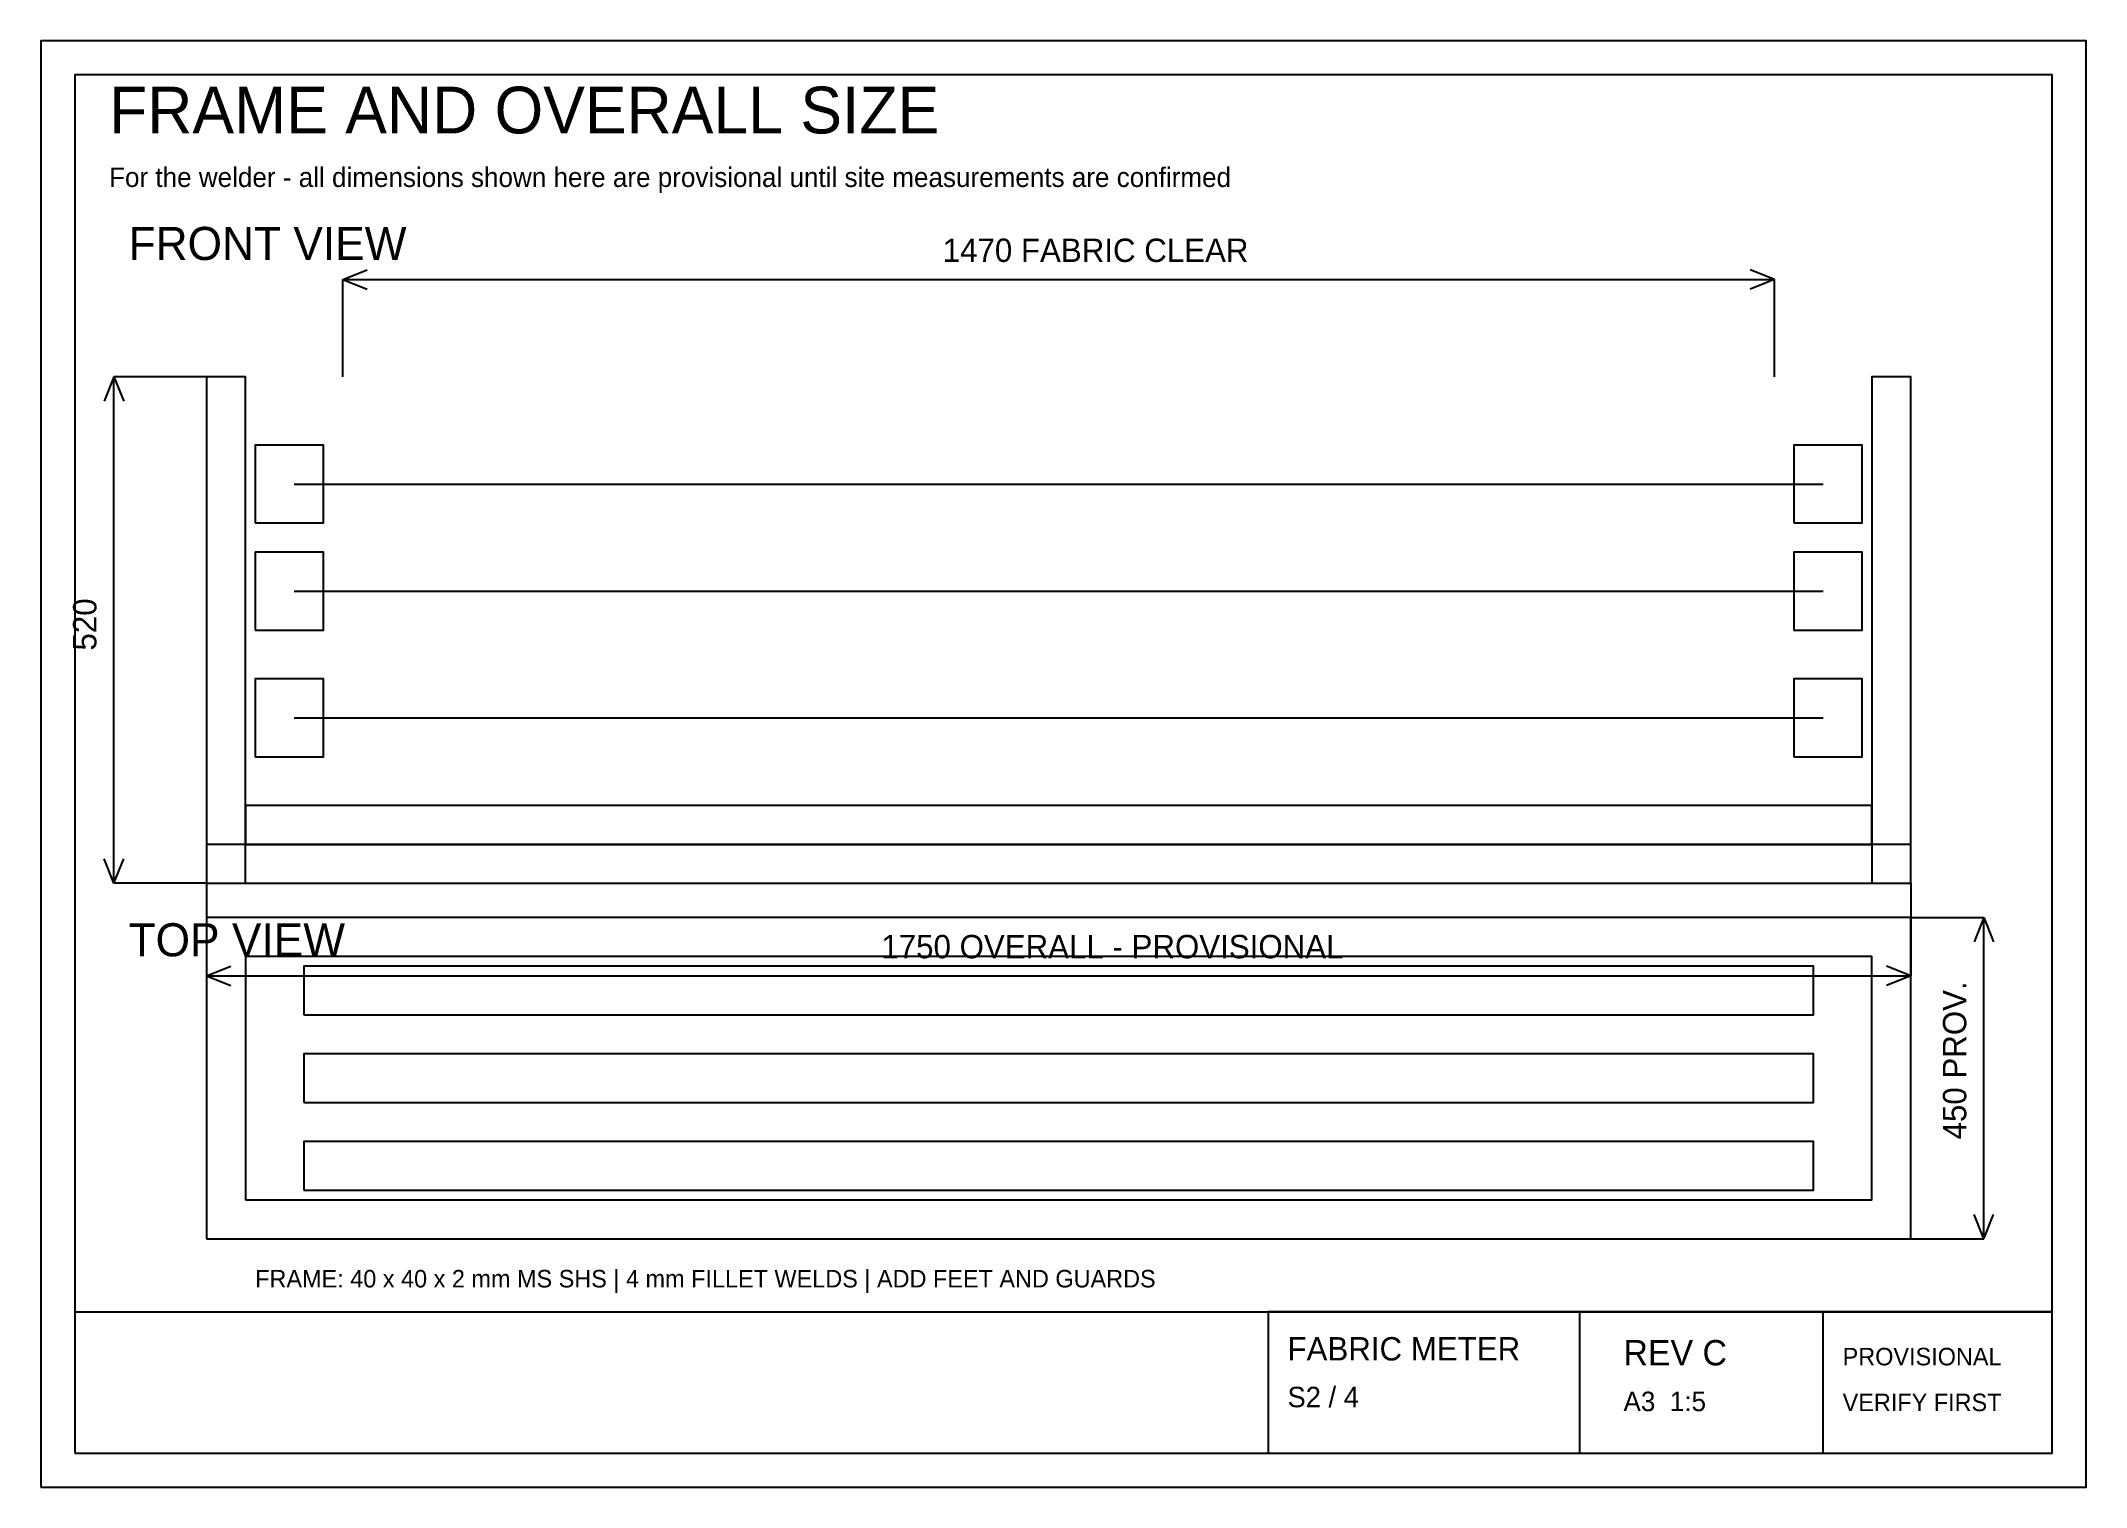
# Model space of a CAD drawing. Header units: metres. Extents: x 0 to 2100, y 0 to 1485.
import ezdxf

# ---------------------------------------------------------------- set-up
doc = ezdxf.new("R2010")
doc.units = ezdxf.units.M
for name, color, linetype in [('BEARING', 7, 'Continuous'), ('CENTER', 7, 'Continuous'), ('DIM', 7, 'Continuous'), ('FRAME', 7, 'Continuous'), ('ROLLER', 7, 'Continuous'), ('SHEET', 7, 'Continuous'), ('TEXT', 7, 'Continuous'), ('TITLE', 7, 'Continuous')]:
    doc.layers.add(name, color=color, linetype=linetype)

msp = doc.modelspace()

# ---------------------------------------------------------------- linework, layer by layer
at = {"layer": 'BEARING', "color": 6}
for points in [[(220, 990), (290, 990), (290, 1070), (220, 1070)], [(1800, 990), (1870, 990), (1870, 1070), (1800, 1070)], [(220, 880), (290, 880), (290, 960), (220, 960)], [(1800, 880), (1870, 880), (1870, 960), (1800, 960)], [(220, 750), (290, 750), (290, 830), (220, 830)], [(1800, 750), (1870, 750), (1870, 830), (1800, 830)]]:
    msp.add_lwpolyline(points, close=True, dxfattribs=at)
at = {"layer": 'CENTER', "color": 4}
for p, q in [((260, 1030), (1830, 1030)), ((260, 920), (1830, 920)), ((260, 790), (1830, 790))]:
    msp.add_line(p, q, dxfattribs=at)
at = {"layer": 'DIM', "color": 2}
for p, q in [((310, 1240), (335, 1250)), ((310, 1140), (310, 1240)), ((310, 1240), (1780, 1240)), ((310, 1240), (335, 1230)), ((1780, 1240), (1755, 1250)), ((1780, 1240), (1755, 1230)), ((1780, 1140), (1780, 1240)), ((75, 1140), (65, 1115)), ((170, 1140), (75, 1140)), ((75, 620), (75, 1140)), ((75, 1140), (85, 1115)), ((75, 620), (65, 645)), ((75, 620), (85, 645)), ((170, 620), (75, 620)), ((170, 620), (170, 525)), ((1920, 620), (1920, 525)), ((1920, 585), (1995, 585)), ((1995, 585), (1985, 560)), ((1995, 255), (1995, 585)), ((1995, 585), (2005, 560)), ((170, 525), (195, 535)), ((170, 525), (1920, 525)), ((170, 525), (195, 515)), ((1920, 525), (1895, 535)), ((1920, 525), (1895, 515)), ((1995, 255), (1985, 280)), ((1995, 255), (2005, 280)), ((1920, 255), (1995, 255))]:
    msp.add_line(p, q, dxfattribs=at)
at = {"layer": 'FRAME', "color": 3}
for points in [[(170, 620), (210, 620), (210, 1140), (170, 1140)], [(1880, 620), (1920, 620), (1920, 1140), (1880, 1140)], [(210, 660), (1880, 660), (1880, 700), (210, 700)], [(170, 620), (1920, 620), (1920, 660), (170, 660)], [(170, 255), (1920, 255), (1920, 585), (170, 585)], [(210, 295), (1880, 295), (1880, 545), (210, 545)]]:
    msp.add_lwpolyline(points, close=True, dxfattribs=at)
at = {"layer": 'ROLLER', "color": 5}
for points in [[(270, 485), (1820, 485), (1820, 535), (270, 535)], [(270, 395), (1820, 395), (1820, 445), (270, 445)], [(270, 305), (1820, 305), (1820, 355), (270, 355)]]:
    msp.add_lwpolyline(points, close=True, dxfattribs=at)
at = {"layer": 'SHEET', "color": 7}
for p, q in [((35, 180), (2065, 180)), ((1580, 35), (1580, 180)), ((1830, 35), (1830, 180))]:
    msp.add_line(p, q, dxfattribs=at)
for points in [[(0, 0), (2100, 0), (2100, 1485), (0, 1485)], [(35, 35), (2065, 35), (2065, 1450), (35, 1450)], [(1260, 35), (2065, 35), (2065, 180), (1260, 180)]]:
    msp.add_lwpolyline(points, close=True, dxfattribs=at)

# ---------------------------------------------------------------- texts
at = {"layer": 'DIM', "color": 2}
for s, p in [('1470 FABRIC CLEAR', (926, 1258)), ('1750 OVERALL - PROVISIONAL', (863, 543))]:
    msp.add_text(s, height=24, dxfattribs=at).set_placement(p)
for s, p in [('520', (57, 859)), ('450 PROV.', (1977, 357))]:
    msp.add_text(s, height=24, rotation=90, dxfattribs=at).set_placement(p)
at = {"layer": 'TEXT', "color": 7}
for s, height, p in [('FRAME: 40 x 40 x 2 mm MS SHS | 4 mm FILLET WELDS | ADD FEET AND GUARDS', 18, (220, 205)), ('S2 / 4', 21, (1280, 82)), ('A3  1:5', 20, (1625, 78))]:
    msp.add_text(s, height=height, dxfattribs=at).set_placement(p)
at = {"layer": 'TEXT', "color": 2}
msp.add_text('VERIFY FIRST', height=18, dxfattribs=at).set_placement((1850, 78))
at = {"layer": 'TITLE', "color": 7}
for s, height, p in [('FRAME AND OVERALL SIZE', 48, (70, 1390)), ('For the welder - all dimensions shown here are provisional until site measurements are confirmed', 20, (70, 1335)), ('FRONT VIEW', 34, (90, 1260)), ('TOP VIEW', 34, (90, 545)), ('FABRIC METER', 24, (1280, 130)), ('REV C', 26, (1625, 125))]:
    msp.add_text(s, height=height, dxfattribs=at).set_placement(p)
at = {"layer": 'TITLE', "color": 2}
msp.add_text('PROVISIONAL', height=18, dxfattribs=at).set_placement((1850, 125))

doc.saveas('drawing.dxf')
